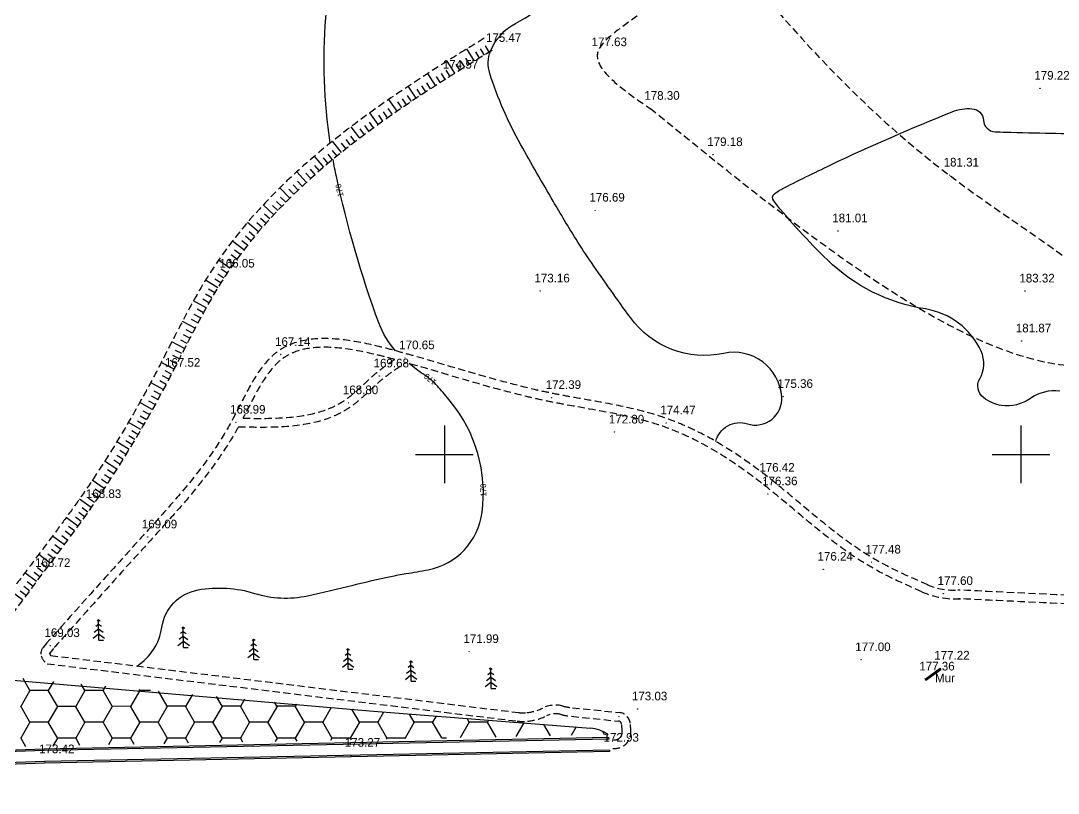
# Model space of a CAD drawing. Extents: x -83928 to -81707, y 15464 to 18601.
# Drawn here: x -82947 to -82587.1, y 15682.4 to 15950.5 of the extents above; entities that cross this region are included whole.
import ezdxf
from ezdxf.enums import TextEntityAlignment as Align

# ---------------------------------------------------------------- set-up
doc = ezdxf.new("R2010")
doc.units = 0
doc.header["$MEASUREMENT"] = 0
doc.linetypes.add('INTERROMPU', pattern=[0.75, 0.5, -0.25])
doc.layers.add('ACCE', color=4, linetype='INTERROMPU', lineweight=25)
for name, color, linetype in [('ALT', 7, 'Continuous'), ('Carroyage 1', 7, 'Continuous'), ('CNiv_1', 1, 'Continuous'), ('CONST', 7, 'Continuous'), ('Cotation CN', 6, 'Continuous'), ('LIMITE', 40, 'INTERROMPU'), ('POINTS', 3, 'Continuous'), ('Talus', 5, 'Continuous'), ('USL', 2, 'Continuous')]:
    doc.layers.add(name, color=color, linetype=linetype)

# ---------------------------------------------------------------- blocks, each defined once
blk = doc.blocks.new('CotaCNiv')
at = {"invisible_edges": 15}
blk.add_3dface([(-0.5, -0.5), (0.5, -0.5), (0.5, 0.5), (-0.5, 0.5)], dxfattribs=at)
blk.add_3dface([(-0.5, -0.5), (0.5, -0.5), (0.5, 0.5), (-0.5, 0.5)], dxfattribs=at)
blk.add_attdef('ALTCNIV', text='', height=0.4).set_placement((0, 0), align=Align.MIDDLE)
blk = doc.blocks.new('T10')
at = {"layer": 'USL'}
for p, q in [((0.02, 1.94), (-0.77, 1.36)), ((0.02, 2.78), (-0.5, 2.4)), ((0.02, 3.53), (-0.26, 3.33)), ((-0.02, 3.53), (0.26, 3.33)), ((-0.02, 2.78), (0.5, 2.4)), ((-0.02, 1.94), (0.77, 1.36)), ((0, 0), (0, 3.5)), ((-1, 0.34), (-0.02, 1.1)), ((-0.02, 1.1), (1.01, 0.34)), ((0, 0), (0.83, 0))]:
    blk.add_line(p, q, dxfattribs=at)

msp = doc.modelspace()

# ---------------------------------------------------------------- linework, layer by layer
at = {"linetype": 'ByBlock', "extrusion": (0.000932032, -0.005533, 0.999984)}
for p, q in [((-82965.92, 15723.08, 181.73), (-82824.57, 15710.87, 1.84)), ((-82633.28, 15722.03, 180.67), (-82628.08, 15725.82, 180.7)), ((-82632.98, 15721.63, 180.67), (-82627.78, 15725.42, 180.7)), ((-82628.08, 15725.82, 180.7), (-82627.78, 15725.42, 180.7)), ((-82943.83, 15718.1, 2), (-82946.21, 15722.22, 2.02)), ((-82935.66, 15721.24, 2.01), (-82937.48, 15718.09, 1.99)), ((-82924.78, 15718.1, 1.98), (-82926.07, 15720.34, 1.99)), ((-82917.58, 15719.55, 1.98), (-82918.43, 15718.09, 1.97)), ((-82633.28, 15722.03, 180.67), (-82632.98, 15721.63, 180.67)), ((-82943.83, 15718.09, 2), (-82947, 15712.59, 1.97)), ((-82937.49, 15718.09, 1.99), (-82943.84, 15718.09, 2)), ((-82934.31, 15712.61, 1.96), (-82937.48, 15718.1, 1.99)), ((-82924.78, 15718.09, 1.98), (-82927.95, 15712.59, 1.95)), ((-82918.44, 15718.09, 1.97), (-82924.79, 15718.09, 1.98)), ((-82915.26, 15712.61, 1.94), (-82918.43, 15718.11, 1.97)), ((-82905.73, 15718.09, 1.96), (-82908.9, 15712.59, 1.93)), ((-82905.73, 15718.11, 1.96), (-82905.94, 15718.46, 1.96)), ((-82902.01, 15718.09, 1.96), (-82905.74, 15718.09, 1.96)), ((-82896.21, 15712.61, 1.92), (-82899.22, 15717.83, 1.95)), ((-82887.46, 15716.74, 1.94), (-82889.85, 15712.59, 1.92)), ((-82877.16, 15712.61, 1.9), (-82879.09, 15715.96, 1.92)), ((-82943.83, 15707.11, 1.94), (-82947.01, 15712.6, 1.97)), ((-82934.3, 15712.59, 1.96), (-82937.48, 15707.09, 1.93)), ((-82927.97, 15712.59, 1.95), (-82934.32, 15712.59, 1.96)), ((-82924.78, 15707.11, 1.92), (-82927.96, 15712.61, 1.95)), ((-82915.25, 15712.59, 1.94), (-82918.43, 15707.09, 1.91)), ((-82908.92, 15712.6, 1.93), (-82915.27, 15712.59, 1.94)), ((-82905.73, 15707.11, 1.9), (-82908.91, 15712.61, 1.93)), ((-82896.2, 15712.59, 1.92), (-82899.38, 15707.09, 1.89)), ((-82889.87, 15712.6, 1.92), (-82896.22, 15712.6, 1.92)), ((-82886.68, 15707.11, 1.88), (-82889.86, 15712.61, 1.92)), ((-82877.15, 15712.59, 1.9), (-82880.33, 15707.09, 1.88)), ((-82870.82, 15712.6, 1.9), (-82877.17, 15712.6, 1.9)), ((-82867.63, 15707.11, 1.86), (-82870.81, 15712.61, 1.9)), ((-82869.38, 15715.05, 1.91), (-82870.8, 15712.59, 1.9)), ((-82858.1, 15712.59, 1.89), (-82861.28, 15707.09, 1.86)), ((-82858.11, 15712.61, 1.89), (-82858.95, 15714.08, 1.89)), ((-82851.77, 15712.6, 1.88), (-82858.12, 15712.6, 1.89)), ((-82848.58, 15707.11, 1.85), (-82851.76, 15712.61, 1.88)), ((-82851.31, 15713.36, 1.88), (-82851.75, 15712.59, 1.88)), ((-82839.26, 15712.24, 1.87), (-82842.23, 15707.09, 1.84)), ((-82829.53, 15707.11, 1.83), (-82832.1, 15711.57, 1.86)), ((-82824.57, 15710.87, 1.84), (-82749.38, 15705.07, 1.74)), ((-82821.15, 15710.6, 1.84), (-82823.18, 15707.09, 1.82)), ((-82810.48, 15707.11, 1.81), (-82812.09, 15709.91, 1.83)), ((-82802.91, 15709.2, 1.82), (-82804.13, 15707.1, 1.81)), ((-82943.83, 15707.09, 1.94), (-82947, 15701.59, 1.91)), ((-82937.49, 15707.09, 1.93), (-82943.84, 15707.09, 1.94)), ((-82934.3, 15701.61, 1.9), (-82937.48, 15707.11, 1.93)), ((-82924.78, 15707.09, 1.92), (-82927.95, 15701.59, 1.89)), ((-82918.44, 15707.1, 1.91), (-82924.79, 15707.09, 1.92)), ((-82915.25, 15701.61, 1.88), (-82918.43, 15707.11, 1.91)), ((-82905.73, 15707.09, 1.9), (-82908.9, 15701.59, 1.87)), ((-82899.39, 15707.1, 1.89), (-82905.74, 15707.1, 1.9)), ((-82896.2, 15701.61, 1.86), (-82899.38, 15707.11, 1.89)), ((-82886.68, 15707.09, 1.88), (-82889.85, 15701.59, 1.85)), ((-82880.34, 15707.1, 1.88), (-82886.69, 15707.1, 1.88)), ((-82877.15, 15701.61, 1.84), (-82880.33, 15707.11, 1.88)), ((-82867.63, 15707.09, 1.86), (-82870.8, 15701.59, 1.84)), ((-82861.29, 15707.1, 1.86), (-82867.64, 15707.1, 1.86)), ((-82858.1, 15701.61, 1.83), (-82861.28, 15707.11, 1.86)), ((-82848.58, 15707.09, 1.85), (-82851.75, 15701.59, 1.82)), ((-82842.24, 15707.1, 1.84), (-82848.59, 15707.1, 1.85)), ((-82839.05, 15701.61, 1.81), (-82842.23, 15707.11, 1.84)), ((-82829.53, 15707.09, 1.83), (-82832.7, 15701.6, 1.8)), ((-82823.19, 15707.1, 1.82), (-82829.54, 15707.1, 1.83)), ((-82820, 15701.61, 1.79), (-82823.18, 15707.11, 1.82)), ((-82810.48, 15707.1, 1.81), (-82813.65, 15701.6, 1.78)), ((-82804.14, 15707.1, 1.81), (-82810.49, 15707.1, 1.81)), ((-82800.95, 15701.61, 1.77), (-82804.13, 15707.11, 1.81)), ((-82791.43, 15707.1, 1.79), (-82794.54, 15701.7, 1.77)), ((-82791.43, 15707.11, 1.79), (-82792.15, 15708.37, 1.8)), ((-82785.09, 15707.1, 1.79), (-82791.44, 15707.1, 1.79)), ((-82784.68, 15707.79, 1.79), (-82785.08, 15707.1, 1.79)), ((-82782.1, 15701.95, 1.76), (-82785.08, 15707.11, 1.79)), ((-82772.52, 15706.85, 1.77), (-82775.27, 15702.09, 1.75)), ((-82763.27, 15702.33, 1.74), (-82765.57, 15706.32, 1.76)), ((-82754.28, 15705.45, 1.75), (-82755.99, 15702.48, 1.73)), ((-82945.24, 15698.56, 1.89), (-82947, 15701.61, 1.91)), ((-82743.05, 15701.75, 180.96), (-82938.94, 15697.78, 181.12)), ((-82743.02, 15701.25, 180.95), (-82938.93, 15697.28, 181.11)), ((-82934.3, 15701.59, 1.9), (-82935.89, 15698.84, 1.88)), ((-82927.97, 15701.6, 1.89), (-82934.32, 15701.6, 1.9)), ((-82926.47, 15699.03, 1.87), (-82927.95, 15701.61, 1.89)), ((-82915.25, 15701.59, 1.88), (-82916.61, 15699.23, 1.87)), ((-82908.92, 15701.6, 1.87), (-82915.27, 15701.6, 1.88)), ((-82907.64, 15699.41, 1.86), (-82908.9, 15701.61, 1.87)), ((-82896.2, 15701.59, 1.86), (-82897.34, 15699.62, 1.85)), ((-82889.87, 15701.6, 1.85), (-82896.22, 15701.6, 1.86)), ((-82888.81, 15699.79, 1.84), (-82889.85, 15701.61, 1.85)), ((-82877.15, 15701.59, 1.84), (-82878.07, 15700.01, 1.83)), ((-82870.82, 15701.6, 1.84), (-82877.17, 15701.6, 1.84)), ((-82869.97, 15700.17, 1.83), (-82870.8, 15701.61, 1.84)), ((-82858.1, 15701.59, 1.82), (-82858.79, 15700.4, 1.82)), ((-82851.77, 15701.6, 1.82), (-82858.12, 15701.6, 1.82)), ((-82851.14, 15700.55, 1.81), (-82851.75, 15701.61, 1.82)), ((-82839.05, 15701.59, 1.81), (-82839.52, 15700.79, 1.8)), ((-82832.72, 15701.6, 1.8), (-82839.07, 15701.6, 1.81)), ((-82832.31, 15700.93, 1.8), (-82832.7, 15701.61, 1.8)), ((-82820, 15701.6, 1.79), (-82820.24, 15701.18, 1.79)), ((-82813.67, 15701.6, 1.78), (-82820.02, 15701.6, 1.79)), ((-82813.48, 15701.32, 1.78), (-82813.65, 15701.61, 1.78)), ((-82800.95, 15701.6, 1.77), (-82800.97, 15701.57, 1.77)), ((-82799.29, 15701.6, 1.77), (-82800.97, 15701.6, 1.77)), ((-82744.44, 15702.71, 1.73), (-82745.1, 15703.85, 1.73)), ((-82743.05, 15701.75, 180.77), (-82743.02, 15701.25, 180.77)), ((-82938.94, 15697.78, 181.12), (-83219.37, 15687.92, 181.32)), ((-82832.56, 15699.43, 181.03), (-82832.57, 15699.93, 181.03)), ((-82938.93, 15697.28, 181.11), (-83219.35, 15687.42, 181.32)), ((-82742.8, 15697.38, 180.93), (-82938.82, 15693.42, 181.09)), ((-82742.77, 15696.88, 180.93), (-82938.81, 15692.92, 181.09)), ((-82832.48, 15695.57, 181), (-82832.47, 15695.07, 181)), ((-82742.8, 15697.38, 180.72), (-82742.77, 15696.88, 180.71)), ((-82938.82, 15693.42, 181.09), (-83219.21, 15683.55, 181.3)), ((-82938.81, 15692.92, 181.09), (-83219.2, 15683.05, 181.3))]:
    msp.add_line(p, q, dxfattribs=at)
msp.add_arc((-82750.67, 15691.61, -162.28), 12.87, 54.442, 84.1109, dxfattribs=at)
at = {"layer": 'ACCE', "linetype": 'INTERROMPU', "ltscale": 5, "extrusion": (0.000932032, -0.005533, 0.999984)}
for p, q in [((-82937.95, 15734.6, 181.77), (-82939.27, 15733, 181.76)), ((-82935.64, 15732.69, 181.76), (-82936.96, 15731.09, 181.75)), ((-82936.65, 15730.25, 181.75), (-82774.36, 15710.45, 181.48)), ((-82937.81, 15727.37, 181.73), (-82774.73, 15707.47, 181.47)), ((-82755.62, 15712.13, 181.48), (-82739.31, 15710.45, 181.45)), ((-82755.93, 15709.15, 181.46), (-82739.62, 15707.46, 181.44))]:
    msp.add_line(p, q, dxfattribs=at)
for centre, radius, start, end in [((-82622.76, 15778.89, 16.82), 28.69, 245.8371, 273.2413), ((-82623.25, 15776.86, 16.84), 23.63, 246.6135, 273.5745), ((-82936.91, 15731.28, 17.41), 3.24, 140.4929, 195.723), ((-82935.63, 15731.64, 17.41), 4.56, 195.723, 239.5827), ((-82936.91, 15731.28, 17.41), 0.236, 140.4929, 195.723), ((-82935.63, 15731.64, 17.41), 1.56, 195.723, 222.3853), ((-82761.61, 15703.2, 17.41), 10.16, 75.3724, 116.0475), ((-82754.23, 15731.47, 17.41), 19.06, 255.3724, 265.327), ((-82772.91, 15723.77, 17.41), 13.09, 263.0429, 275.6402), ((-82773.22, 15726.96, 17.41), 16.29, 275.6402, 296.0475), ((-82773.22, 15726.96, 17.41), 19.29, 275.6402, 296.0475), ((-82761.61, 15703.2, 17.41), 7.16, 75.3724, 116.0475), ((-82754.23, 15731.47, 17.41), 22.06, 255.3724, 265.327), ((-82739.88, 15706.6, 17.41), 4.21, 7.2165, 84.0965), ((-82772.91, 15723.77, 17.41), 16.09, 263.0429, 275.6402), ((-82739.88, 15706.6, 17.41), 1.21, 7.2165, 84.0965), ((-82767.26, 15703.13, 17.41), 28.81, 1.825, 7.2165), ((-82767.26, 15703.13, 17.41), 31.81, 1.825, 7.2165), ((-82741.08, 15703.86, 17.41), 2.56, 263.4785, 305.9956), ((-82741.15, 15703.96, 17.41), 2.68, 305.9956, 1.825), ((-82741.15, 15703.96, 17.41), 5.68, 305.9956, 1.825), ((-82741.08, 15703.86, 17.41), 5.56, 263.4785, 305.9956)]:
    msp.add_arc(centre, radius, start, end, dxfattribs=at)
at = {"layer": 'ACCE', "linetype": 'INTERROMPU', "ltscale": 5}
for points, knots in [([(-82632.28, 15754.75, 181.06), (-82638.25, 15757.3, 181.11), (-82644.13, 15759.92, 181.16), (-82651.47, 15764.05, 181.24), (-82653.24, 15765.14, 181.25), (-82656.75, 15767.41, 181.29), (-82658.47, 15768.6, 181.31), (-82663.56, 15772.29, 181.37), (-82666.88, 15774.92, 181.42), (-82673.34, 15780.23, 181.5), (-82676.5, 15782.91, 181.54), (-82682.38, 15787.81, 181.62), (-82685.09, 15790.04, 181.65), (-82693.42, 15796.54, 181.76), (-82699.2, 15800.62, 181.83), (-82708.04, 15805.8, 181.92), (-82710.86, 15807.3, 181.94), (-82716.01, 15809.75, 181.99), (-82718.31, 15810.75, 182.01), (-82722.88, 15812.5, 182.04), (-82725.16, 15813.27, 182.06), (-82729.75, 15814.63, 182.09), (-82732.07, 15815.24, 182.1), (-82739.06, 15816.9, 182.15), (-82743.77, 15817.78, 182.17), (-82751.31, 15819.13, 182.21), (-82754.16, 15819.62, 182.23), (-82758.98, 15820.5, 182.25), (-82760.96, 15820.87, 182.26), (-82764.88, 15821.67, 182.29), (-82766.82, 15822.09, 182.3), (-82772.6, 15823.42, 182.33), (-82776.41, 15824.4, 182.35), (-82787.88, 15827.51, 182.43), (-82795.59, 15829.84, 182.48), (-82806.14, 15832.93, 182.55), (-82808.5, 15833.61, 182.57), (-82812.69, 15834.8, 182.59), (-82814.52, 15835.32, 182.6), (-82818.22, 15836.33, 182.63), (-82820.1, 15836.83, 182.64), (-82825.76, 15838.23, 182.68), (-82829.58, 15839.04, 182.7), (-82836.88, 15840.07, 182.73), (-82840.36, 15840.32, 182.75), (-82847.03, 15840.01, 182.76), (-82850.21, 15839.45, 182.77), (-82854.31, 15837.86, 182.76), (-82855.45, 15837.3, 182.76), (-82857.42, 15836.09, 182.75), (-82858.28, 15835.47, 182.74), (-82859.89, 15834.11, 182.73), (-82860.65, 15833.36, 182.73), (-82863.44, 15830.32, 182.7), (-82865.2, 15827.66, 182.67), (-82868.47, 15822.03, 182.61), (-82869.97, 15819.04, 182.58), (-82872.21, 15814.65, 182.54), (-82872.95, 15813.22, 182.52), (-82875.49, 15808.56, 182.47), (-82877.38, 15805.45, 182.44), (-82883.34, 15796.49, 182.35), (-82887.69, 15791.01, 182.3), (-82894.68, 15782.83, 182.22), (-82897.19, 15780.02, 182.2), (-82901.54, 15775.19, 182.15), (-82903.37, 15773.18, 182.14), (-82907.04, 15769.14, 182.1), (-82908.87, 15767.11, 182.08), (-82914.38, 15760.99, 182.02), (-82918.06, 15756.89, 181.99), (-82927.13, 15746.76, 181.89), (-82932.52, 15740.7, 181.84), (-82937.91, 15734.65, 181.78)], [4.259388, 4.259388, 4.259388, 4.259388, 23.665982, 23.665982, 30.066782, 30.066782, 36.467582, 36.467582, 49.269181, 49.269181, 61.616245, 61.616245, 72.004315, 72.004315, 92.780456, 92.780456, 102.233109, 102.233109, 109.638598, 109.638598, 116.711538, 116.711538, 123.784479, 123.784479, 137.93036, 137.93036, 146.617274, 146.617274, 152.778438, 152.778438, 158.939601, 158.939601, 171.261928, 171.261928, 195.906582, 195.906582, 202.80971, 202.80971, 207.950365, 207.950365, 213.091019, 213.091019, 223.372327, 223.372327, 233.107189, 233.107189, 242.842052, 242.842052, 246.791699, 246.791699, 250.051686, 250.051686, 253.311673, 253.311673, 262.604201, 262.604201, 271.89673, 271.89673, 276.447932, 276.447932, 287.118166, 287.118166, 308.458633, 308.458633, 319.995621, 319.995621, 328.263745, 328.263745, 336.53187, 336.53187, 353.068118, 353.068118, 377.258651, 377.258651, 377.258651, 377.258651]), ([(-82817.27, 15832.96, 182.59), (-82819.06, 15833.45, 182.6), (-82820.87, 15833.93, 182.61), (-82827.14, 15835.48, 182.65), (-82831.61, 15836.4, 182.67), (-82839.38, 15837.26, 182.71), (-82842.74, 15837.34, 182.72), (-82848.17, 15836.73, 182.73), (-82850.35, 15836.21, 182.73), (-82853.43, 15834.96, 182.72), (-82854.46, 15834.42, 182.72), (-82856.12, 15833.33, 182.71), (-82856.78, 15832.83, 182.71), (-82858.06, 15831.7, 182.7), (-82858.68, 15831.09, 182.69), (-82861.13, 15828.37, 182.67), (-82862.8, 15825.84, 182.64), (-82865.97, 15820.32, 182.59), (-82867.47, 15817.33, 182.55), (-82869.3, 15813.76, 182.52), (-82869.6, 15813.18, 182.51), (-82869.9, 15812.61, 182.51)], [208.056797, 208.056797, 208.056797, 208.056797, 213.064281, 213.064281, 225.411402, 225.411402, 235.5426, 235.5426, 243.227622, 243.227622, 247.463377, 247.463377, 250.479615, 250.479615, 253.495853, 253.495853, 262.89976, 262.89976, 272.303668, 272.303668, 274.115222, 274.115222, 274.115222, 274.115222]), ([(-82871.49, 15809.64, 182.47), (-82869.29, 15809.59, 182.47), (-82867.08, 15809.54, 182.46), (-82859.89, 15809.5, 182.44), (-82854.94, 15809.64, 182.42), (-82846.42, 15810.8, 182.41), (-82842.77, 15811.64, 182.41), (-82838.07, 15813.48, 182.42), (-82836.84, 15814.05, 182.42), (-82834.59, 15815.25, 182.43), (-82833.58, 15815.87, 182.43), (-82831.34, 15817.42, 182.44), (-82830.16, 15818.38, 182.45), (-82827.87, 15820.37, 182.47), (-82826.76, 15821.41, 182.48), (-82824.76, 15823.27, 182.49), (-82823.86, 15824.11, 182.5), (-82822.35, 15825.44, 182.51), (-82821.74, 15825.97, 182.52), (-82820.49, 15826.97, 182.52), (-82819.86, 15827.46, 182.53), (-82817.91, 15828.9, 182.54), (-82816.58, 15829.82, 182.55), (-82814.63, 15831.11, 182.55), (-82814.04, 15831.5, 182.56), (-82813.44, 15831.89, 182.56)], [0.84278, 0.84278, 0.84278, 0.84278, 6.949941, 6.949941, 20.849823, 20.849823, 31.869503, 31.869503, 35.930362, 35.930362, 39.45737, 39.45737, 43.923194, 43.923194, 48.389019, 48.389019, 52.047813, 52.047813, 54.515653, 54.515653, 56.983493, 56.983493, 61.919172, 61.919172, 64.06094, 64.06094, 64.06094, 64.06094]), ([(-82869.9, 15812.61, 182.51), (-82868.18, 15812.57, 182.5), (-82866.47, 15812.54, 182.49), (-82859.78, 15812.5, 182.47), (-82854.91, 15812.65, 182.46), (-82846.77, 15813.8, 182.45), (-82843.4, 15814.6, 182.45), (-82839.03, 15816.34, 182.45), (-82837.83, 15816.9, 182.46), (-82835.85, 15818, 182.46), (-82835.06, 15818.49, 182.47), (-82833.06, 15819.88, 182.48), (-82831.86, 15820.86, 182.49), (-82829.48, 15822.96, 182.5), (-82828.3, 15824.08, 182.51), (-82826.2, 15826.03, 182.53), (-82825.3, 15826.85, 182.54), (-82823.75, 15828.2, 182.55), (-82823.12, 15828.72, 182.55), (-82821.84, 15829.73, 182.56), (-82821.19, 15830.21, 182.56), (-82819.46, 15831.48, 182.57), (-82818.37, 15832.23, 182.58), (-82817.27, 15832.96, 182.59)], [2.256414, 2.256414, 2.256414, 2.256414, 7.038864, 7.038864, 21.116593, 21.116593, 32.055106, 32.055106, 36.414206, 36.414206, 39.470008, 39.470008, 44.344568, 44.344568, 49.219129, 49.219129, 52.796718, 52.796718, 55.16689, 55.16689, 57.537061, 57.537061, 61.456042, 61.456042, 61.456042, 61.456042]), ([(-82634.37, 15752.38, 181.04), (-82640.09, 15754.83, 181.09), (-82645.78, 15757.4, 181.14), (-82653.04, 15761.5, 181.21), (-82654.86, 15762.6, 181.23), (-82658.41, 15764.91, 181.27), (-82660.15, 15766.12, 181.29), (-82665.3, 15769.84, 181.35), (-82668.62, 15772.47, 181.39), (-82675.15, 15777.83, 181.48), (-82678.36, 15780.55, 181.52), (-82684.91, 15786.01, 181.61), (-82688.25, 15788.75, 181.65), (-82695.1, 15793.97, 181.73), (-82698.61, 15796.46, 181.77), (-82706.41, 15801.47, 181.86), (-82710.73, 15803.93, 181.9), (-82717.63, 15807.2, 181.96), (-82720.11, 15808.25, 181.98), (-82725.49, 15810.25, 182.02), (-82728.42, 15811.15, 182.04), (-82734.38, 15812.74, 182.08), (-82737.4, 15813.43, 182.1), (-82746.55, 15815.3, 182.15), (-82752.73, 15816.29, 182.18), (-82760.84, 15817.8, 182.23), (-82762.86, 15818.19, 182.24), (-82766.85, 15819.03, 182.26), (-82768.83, 15819.47, 182.27), (-82774.72, 15820.86, 182.31), (-82778.6, 15821.87, 182.33), (-82790.29, 15825.08, 182.41), (-82798.13, 15827.47, 182.46), (-82808.79, 15830.57, 182.53), (-82811.09, 15831.23, 182.55), (-82813.44, 15831.89, 182.56)], [5.240537, 5.240537, 5.240537, 5.240537, 23.747448, 23.747448, 30.071598, 30.071598, 36.395748, 36.395748, 49.044049, 49.044049, 61.587958, 61.587958, 74.476026, 74.476026, 87.364094, 87.364094, 102.415271, 102.415271, 110.62852, 110.62852, 119.956047, 119.956047, 129.283575, 129.283575, 147.93863, 147.93863, 154.164124, 154.164124, 160.389617, 160.389617, 172.840604, 172.840604, 197.742578, 197.742578, 204.454264, 204.454264, 204.454264, 204.454264]), ([(-82871.49, 15809.64, 182.47), (-82872.18, 15808.4, 182.46), (-82872.88, 15807.18, 182.45), (-82875.21, 15803.3, 182.41), (-82876.89, 15800.72, 182.38), (-82882.11, 15793.23, 182.31), (-82885.83, 15788.57, 182.27), (-82892.11, 15781.2, 182.2), (-82894.61, 15778.39, 182.17), (-82899.45, 15773.03, 182.12), (-82901.79, 15770.46, 182.1), (-82906.46, 15765.3, 182.05), (-82908.8, 15762.7, 182.03), (-82915.83, 15754.89, 181.95), (-82920.53, 15749.64, 181.91), (-82928.71, 15740.47, 181.82), (-82932.19, 15736.56, 181.79), (-82935.68, 15732.65, 181.75)], [277.251018, 277.251018, 277.251018, 277.251018, 281.233806, 281.233806, 290.163943, 290.163943, 308.024219, 308.024219, 319.439646, 319.439646, 329.989029, 329.989029, 340.538413, 340.538413, 361.637179, 361.637179, 377.258651, 377.258651, 377.258651, 377.258651]), ([(-82392.72, 15740.83, 180.15), (-82393.85, 15740.88, 180.15), (-82394.97, 15740.94, 180.15), (-82399.67, 15741.19, 180.17), (-82403.23, 15741.42, 180.19), (-82413.91, 15742.18, 180.23), (-82421.03, 15742.79, 180.26), (-82433.43, 15743.88, 180.31), (-82438.71, 15744.34, 180.33), (-82448.69, 15745.17, 180.37), (-82453.39, 15745.53, 180.39), (-82462.79, 15746.15, 180.43), (-82467.49, 15746.42, 180.45), (-82481.6, 15747.12, 180.5), (-82491.02, 15747.46, 180.53), (-82506, 15747.97, 180.59), (-82511.58, 15748.16, 180.61), (-82522.72, 15748.56, 180.65), (-82528.3, 15748.77, 180.67), (-82545.01, 15749.42, 180.73), (-82556.15, 15749.9, 180.77), (-82585.51, 15751.21, 180.87), (-82603.73, 15752.08, 180.94), (-82621.95, 15752.96, 181.01)], [621.020249, 621.020249, 621.020249, 621.020249, 624.412145, 624.412145, 635.13785, 635.13785, 656.589259, 656.589259, 672.499783, 672.499783, 686.611977, 686.611977, 700.724171, 700.724171, 728.94856, 728.94856, 745.679614, 745.679614, 762.410669, 762.410669, 795.872778, 795.872778, 850.599942, 850.599942, 850.599942, 850.599942]), ([(-81802.2, 15569.89, 176.24), (-81807.95, 15570.79, 176.26), (-81813.72, 15571.69, 176.29), (-81825.35, 15574.14, 176.36), (-81831.19, 15575.73, 176.4), (-81839.1, 15578.98, 176.46), (-81841.43, 15580.08, 176.48), (-81845.44, 15582.33, 176.52), (-81847.15, 15583.41, 176.54), (-81849.94, 15585.41, 176.57), (-81851.06, 15586.28, 176.59), (-81853.22, 15588.09, 176.61), (-81854.27, 15589.04, 176.63), (-81857.36, 15591.95, 176.67), (-81859.34, 15593.97, 176.7), (-81863.69, 15598.28, 176.77), (-81866.04, 15600.54, 176.8), (-81869.59, 15603.33, 176.85), (-81870.72, 15604.13, 176.86), (-81872.86, 15605.46, 176.89), (-81873.88, 15606.01, 176.9), (-81875.98, 15606.96, 176.91), (-81877.06, 15607.38, 176.92), (-81880.39, 15608.45, 176.95), (-81882.72, 15608.93, 176.96), (-81889.76, 15609.85, 176.99), (-81894.7, 15609.84, 177.01), (-81904.86, 15609.5, 177.03), (-81910.09, 15609.17, 177.05), (-81917.45, 15609.15, 177.07), (-81919.62, 15609.2, 177.08), (-81923.35, 15609.44, 177.09), (-81924.92, 15609.6, 177.1), (-81928.03, 15610.04, 177.11), (-81929.56, 15610.32, 177.12), (-81934.09, 15611.33, 177.15), (-81937.04, 15612.22, 177.17), (-81947.35, 15615.99, 177.25), (-81954.36, 15619.79, 177.31), (-81964.12, 15625.35, 177.41), (-81966.94, 15627, 177.44), (-81972.64, 15630.23, 177.5), (-81975.51, 15631.81, 177.52), (-81981.3, 15634.78, 177.58), (-81984.24, 15636.17, 177.6), (-81993.12, 15640.13, 177.68), (-81999.15, 15642.46, 177.73), (-82010.39, 15646.41, 177.81), (-82015.57, 15648.07, 177.85), (-82025.49, 15651.13, 177.91), (-82030.23, 15652.53, 177.95), (-82038.47, 15654.95, 178), (-82041.96, 15655.97, 178.02), (-82048.95, 15658.06, 178.07), (-82052.43, 15659.12, 178.09), (-82062.88, 15662.32, 178.17), (-82069.82, 15664.51, 178.21), (-82090.62, 15671.14, 178.36), (-82104.44, 15675.67, 178.46), (-82125.6, 15682.55, 178.61), (-82132.93, 15684.93, 178.66), (-82147.61, 15689.62, 178.76), (-82154.97, 15691.92, 178.81), (-82168.43, 15695.99, 178.9), (-82174.53, 15697.79, 178.94), (-82186.78, 15701.24, 179.02), (-82192.92, 15702.9, 179.06), (-82211.38, 15707.83, 179.18), (-82223.72, 15711, 179.26), (-82239.9, 15715.38, 179.36), (-82243.73, 15716.43, 179.38), (-82251.37, 15718.58, 179.43), (-82255.19, 15719.66, 179.46), (-82266.65, 15722.89, 179.53), (-82274.28, 15725.02, 179.58), (-82287.2, 15728.33, 179.66), (-82292.48, 15729.59, 179.7), (-82301.82, 15731.58, 179.75), (-82305.88, 15732.37, 179.77), (-82313.21, 15733.6, 179.81), (-82316.46, 15734.08, 179.82), (-82323, 15734.9, 179.86), (-82326.28, 15735.24, 179.87), (-82336.14, 15736.08, 179.91), (-82342.76, 15736.42, 179.94), (-82362.69, 15737.11, 180.01), (-82376.08, 15737.14, 180.05), (-82394.22, 15737.87, 180.11), (-82398.99, 15738.14, 180.13), (-82408.51, 15738.77, 180.17), (-82413.26, 15739.14, 180.19), (-82427.5, 15740.32, 180.25), (-82436.96, 15741.2, 180.29), (-82450.5, 15742.3, 180.34), (-82454.58, 15742.6, 180.36), (-82462.74, 15743.14, 180.39), (-82466.82, 15743.38, 180.41), (-82479.08, 15744, 180.45), (-82487.26, 15744.32, 180.48), (-82502.4, 15744.85, 180.54), (-82509.35, 15745.08, 180.56), (-82523.26, 15745.57, 180.61), (-82530.21, 15745.84, 180.64), (-82551.06, 15746.67, 180.71), (-82564.95, 15747.28, 180.76), (-82593.12, 15748.57, 180.87), (-82607.39, 15749.25, 180.92), (-82621.66, 15749.94, 180.97)], [0, 0, 0, 0, 16.759053, 16.759053, 34.463395, 34.463395, 42.09965, 42.09965, 48.062541, 48.062541, 52.149537, 52.149537, 56.236533, 56.236533, 64.410526, 64.410526, 74.252949, 74.252949, 78.727321, 78.727321, 82.608882, 82.608882, 86.490442, 86.490442, 94.253564, 94.253564, 108.974273, 108.974273, 123.694982, 123.694982, 129.872756, 129.872756, 134.416659, 134.416659, 138.960562, 138.960562, 148.048368, 148.048368, 171.483957, 171.483957, 181.134405, 181.134405, 190.896302, 190.896302, 200.658199, 200.658199, 220.181992, 220.181992, 236.559293, 236.559293, 251.382508, 251.382508, 262.293663, 262.293663, 273.204817, 273.204817, 295.027127, 295.027127, 338.671745, 338.671745, 361.794999, 361.794999, 384.918252, 384.918252, 404.05127, 404.05127, 423.184287, 423.184287, 461.450323, 461.450323, 473.306698, 473.306698, 485.163074, 485.163074, 508.875826, 508.875826, 525.208335, 525.208335, 537.72384, 537.72384, 547.711024, 547.711024, 557.698208, 557.698208, 577.672577, 577.672577, 617.621314, 617.621314, 631.888318, 631.888318, 646.155322, 646.155322, 674.68933, 674.68933, 686.984054, 686.984054, 699.278779, 699.278779, 723.868227, 723.868227, 744.725067, 744.725067, 765.581908, 765.581908, 807.295588, 807.295588, 850.165423, 850.165423, 850.165423, 850.165423])]:
    msp.add_open_spline(points, degree=3, knots=knots, dxfattribs=at)
at = {"layer": 'Carroyage 1'}
for p, q in [((-82800, 15810), (-82800, 15790)), ((-82600, 15810), (-82600, 15790)), ((-82810, 15800), (-82790, 15800)), ((-82610, 15800), (-82590, 15800))]:
    msp.add_line(p, q, dxfattribs=at)
at = {"layer": 'CNiv_1'}
for points, elevation in [([(-82839.61, 15908.11, -0.056276), (-82841.2, 15951.55, -0.207705), (-82832, 15969, -0.258774), (-82817.85, 15971.42, 0.340068), (-82807, 15975, 0.01027), (-82805.11, 15977.91, -0.010619), (-82803.29, 15980.71, -0.060168), (-82794.44, 15990.84, 0.107448), (-82790, 15997, 0.344716), (-82791.21, 16001.68, -0.202786), (-82795, 16008.33, -0.055341), (-82795.05, 16015.24, -0.041209), (-82793.33, 16024.33, -0.093573), (-82787.66, 16035.92, -0.184883), (-82782, 16039.5, -0.243933), (-82777.79, 16038.29, 0.171562), (-82774.77, 16036.94)], 170), ([(-82705.87, 15804.53, -0.433958), (-82694.92, 15810.64, 0.530523), (-82683, 15820, 0.456316), (-82703.08, 15835.08, -0.29724), (-82735.5, 15847.5, -0.005231), (-82749.04, 15866.6, -0.012702), (-82754.33, 15874.67, -0.006747), (-82762.27, 15887.85, -0.004586), (-82773.5, 15907.5, -0.049428), (-82784.29, 15932.24, -0.176806), (-82784, 15940, -0.175347), (-82775.33, 15949.6, 0.076086), (-82752, 15967, 0.008579)], 175), ([(-82586.5, 15822, 0.187371), (-82596.7, 15819.45, -0.190495), (-82606.75, 15817, -0.069376), (-82609.82, 15817.87, -0.05983), (-82613, 15819.75, -0.37787), (-82614.29, 15826.29, 0.244731), (-82613.83, 15835.83, 0.249921), (-82633.16, 15850.49, -0.153592), (-82667.17, 15867.5, -0.032314), (-82685.78, 15887.99, -0.413624), (-82685.5, 15890.5, -0.050326), (-82683.16, 15892.01, -0.007302), (-82666, 15900.5, -0.016476), (-82623.86, 15918.9, -0.110417), (-82617, 15920, -0.381434), (-82613, 15915.96, 0.386672), (-82609, 15912, 0.004312), (-82605.33, 15911.87, 0.001002), (-82589.5, 15911.5, 0.002395), (-82563.14, 15911.06, 0.004171)], 180), ([(-82817.02, 15836, -0.091483), (-82822.75, 15845.63, -0.036118), (-82837.5, 15896.5, -0.007783), (-82838.67, 15902.42, -0.007783)], 170), ([(-82906.64, 15726.59, 0.217188), (-82898.08, 15739.94, -0.322719), (-82885.5, 15753, -0.120935), (-82865.87, 15751.8, 0.129658), (-82847.5, 15751, 0.007254), (-82831.64, 15754.69, -0.008876), (-82818.67, 15757.67, -0.012683), (-82813.38, 15758.64, 0.0087), (-82805.67, 15760, 0.322735), (-82786.93, 15779.93, 0.207816), (-82798, 15818.5, 0.004835), (-82802.03, 15823.3, 0.021373), (-82803, 15824.33, 0.045169), (-82807.27, 15827.83, -0.02167), (-82812.3, 15831.57, -0.02167)], 170)]:
    msp.add_lwpolyline(points, format="xyb", dxfattribs=dict(at, elevation=elevation))
at = {"layer": 'LIMITE', "linetype": 'INTERROMPU', "ltscale": 5}
for points in [[(-82724.03, 16003.14, 184.34), (-82743.42, 16013.9, 184.53), (-82756.6, 15995.83, 184.36), (-82732.33, 15990.95, 184.22), (-82723.44, 15962.82, 183.85), (-82746.97, 15938.69, 183.64), (-82728.67, 15920.08, 183.36)], [(-82724.03, 16003.14, 184.34), (-82624.82, 15896.92, 182.75), (-82580.83, 15865.53, 182.24), (-82594.64, 15832.71, 2.3), (-82728.67, 15920.08, 183.36)], [(-82783.61, 15940.16, 183.77), (-82798.56, 15930.91, 183.71), (-82876.11, 15861.87, 183.12), (-82894.98, 15827.43, 182.76), (-82922.41, 15781.87, 182.3), (-82940.06, 15757.95, 182.07), (-82965.92, 15723.08, 181.73)]]:
    msp.add_spline(points, degree=3, dxfattribs=at)
msp.add_open_spline([(-82786.22, 15944.43, 183.83), (-82789.96, 15942.13, 183.81), (-82793.71, 15939.83, 183.8), (-82804.99, 15932.8, 183.75), (-82812.56, 15927.91, 183.71), (-82827.43, 15917.58, 183.64), (-82834.74, 15912.14, 183.59), (-82846.48, 15902.45, 183.51), (-82851.08, 15898.38, 183.48), (-82858.54, 15891.19, 183.42), (-82861.49, 15888.16, 183.39), (-82870.03, 15878.8, 183.3), (-82875.29, 15872.18, 183.24), (-82881.75, 15862.41, 183.14), (-82883.44, 15859.65, 183.11), (-82886.69, 15854.07, 183.06), (-82888.24, 15851.25, 183.03), (-82892.76, 15842.76, 182.94), (-82895.61, 15837.07, 182.88), (-82899.52, 15829.53, 182.8), (-82900.54, 15827.58, 182.78), (-82902.61, 15823.71, 182.74), (-82903.66, 15821.78, 182.72), (-82906.85, 15816.02, 182.66), (-82909.02, 15812.21, 182.62), (-82915.73, 15800.91, 182.51), (-82920.42, 15793.54, 182.43), (-82927.03, 15783.97, 182.34), (-82928.71, 15781.61, 182.32), (-82932.13, 15776.89, 182.27), (-82933.86, 15774.54, 182.25), (-82937.84, 15769.2, 182.2), (-82940.09, 15766.22, 182.17), (-82944.31, 15760.62, 182.11), (-82946.27, 15758.01, 182.09), (-82950.17, 15752.79, 182.04), (-82952.12, 15750.18, 182.01), (-82957.94, 15742.33, 181.94), (-82961.81, 15737.08, 181.88), (-82967.1, 15729.91, 181.81), (-82968.52, 15727.98, 181.8), (-82969.94, 15726.04, 181.78)], degree=3, knots=[0, 0, 0, 0, 13.198428, 13.198428, 39.595284, 39.595284, 65.99214, 65.99214, 83.83665, 83.83665, 96.163889, 96.163889, 120.818367, 120.818367, 130.292155, 130.292155, 139.765943, 139.765943, 158.713519, 158.713519, 165.357225, 165.357225, 172.00093, 172.00093, 185.288341, 185.288341, 211.863162, 211.863162, 220.69657, 220.69657, 229.529978, 229.529978, 240.761502, 240.761502, 250.52289, 250.52289, 260.284277, 260.284277, 279.807051, 279.807051, 287.009074, 287.009074, 287.009074, 287.009074], dxfattribs=at)
at = {"layer": 'POINTS', "extrusion": (0.002059, -0.012217, 0.999923)}
for centre in [(-82783.81, 15939.14, -182.42), (-82747.17, 15937.66, -182.42), (-82798.76, 15929.88, -182.42), (-82593.57, 15926.03, -182.42), (-82728.87, 15919.05, -182.42), (-82707.03, 15902.99, -182.42), (-82625.02, 15895.89, -182.42), (-82747.92, 15883.71, -182.42), (-82663.66, 15876.53, -182.42), (-82876.31, 15860.83, -182.42), (-82767.01, 15855.67, -182.42), (-82598.81, 15855.71, -182.42), (-82598.81, 15855.71, -182.42), (-82598.77, 15855.64, -182.42), (-82598.76, 15855.65, -182.42), (-82599.98, 15838.32, -182.42), (-82856.99, 15833.64, -182.42), (-82813.9, 15832.49, -182.42), (-82895.18, 15826.4, -182.42), (-82822.79, 15826.17, -182.42), (-82682.64, 15819.06, -182.42), (-82833.46, 15816.88, -182.42), (-82763.08, 15818.7, -182.42), (-82872.57, 15810.12, -182.42), (-82723.32, 15809.92, -182.42), (-82741.17, 15806.71, -182.42), (-82688.97, 15789.97, -182.42), (-82687.99, 15785.26, -182.42), (-82922.61, 15780.84, -182.42), (-82903.21, 15770.31, -182.42), (-82652.14, 15761.58, -182.42), (-82668.78, 15759.12, -182.42), (-82940.26, 15756.91, -182.42), (-82627.12, 15750.66, -182.42), (-82936.99, 15732.61, -182.42), (-82791.63, 15730.52, -182.42), (-82655.68, 15727.69, -182.42), (-82628.27, 15724.78, -182.42), (-82633.47, 15720.99, -182.42), (-82739.67, 15707.91, -182.42), (-82733.16, 15710.61, -182.42), (-82743.24, 15700.51, -182.42), (-82832.76, 15698.39, -182.42), (-82939.13, 15696.24, -182.42), (-82832.78, 15694.52, -182.42), (-82743, 15696.27, -182.42), (-82938.84, 15692.28, -182.42)]:
    msp.add_circle(centre, 0.05, dxfattribs=at)
at = {"layer": 'Talus', "linetype": 'ByBlock', "extrusion": (0.000932032, -0.005533, 0.999984)}
for p, q in [((-82789.57, 15936.5, 183.74), (-82792.19, 15940.76, 183.8)), ((-82787.87, 15937.55, 183.75), (-82789.18, 15939.68, 183.78)), ((-82786.16, 15938.6, 183.76), (-82787.47, 15940.73, 183.79)), ((-82784.46, 15939.64, 183.77), (-82785.76, 15941.77, 183.8)), ((-82796.37, 15932.28, 183.72), (-82799.02, 15936.52, 183.77)), ((-82794.67, 15933.34, 183.72), (-82795.99, 15935.46, 183.75)), ((-82792.97, 15934.4, 183.73), (-82794.29, 15936.52, 183.76)), ((-82791.27, 15935.45, 183.74), (-82792.59, 15937.58, 183.77)), ((-82803.12, 15928, 183.68), (-82805.83, 15932.2, 183.74)), ((-82799.75, 15930.15, 183.7), (-82801.09, 15932.26, 183.73)), ((-82798.06, 15931.22, 183.71), (-82799.39, 15933.33, 183.74)), ((-82804.8, 15926.91, 183.68), (-82806.16, 15929.01, 183.71)), ((-82801.44, 15929.08, 183.69), (-82802.78, 15931.18, 183.72)), ((-82811.48, 15922.51, 183.64), (-82812.87, 15924.58, 183.67)), ((-82809.82, 15923.62, 183.65), (-82812.59, 15927.78, 183.71)), ((-82808.15, 15924.72, 183.66), (-82809.53, 15926.81, 183.69)), ((-82806.48, 15925.82, 183.67), (-82807.85, 15927.91, 183.7)), ((-82816.44, 15919.13, 183.62), (-82819.28, 15923.24, 183.68)), ((-82814.79, 15920.26, 183.63), (-82816.2, 15922.32, 183.66)), ((-82813.14, 15921.39, 183.64), (-82814.54, 15923.46, 183.67)), ((-82822.97, 15914.51, 183.58), (-82825.9, 15918.56, 183.64)), ((-82821.35, 15915.68, 183.59), (-82822.8, 15917.71, 183.62)), ((-82819.72, 15916.84, 183.6), (-82821.16, 15918.88, 183.63)), ((-82818.08, 15917.99, 183.61), (-82819.51, 15920.04, 183.64)), ((-82829.4, 15909.75, 183.55), (-82832.43, 15913.73, 183.6)), ((-82826.2, 15912.15, 183.57), (-82827.69, 15914.16, 183.6)), ((-82824.59, 15913.34, 183.58), (-82826.07, 15915.35, 183.6)), ((-82830.99, 15908.54, 183.54), (-82832.51, 15910.52, 183.57)), ((-82827.8, 15910.96, 183.56), (-82829.3, 15912.96, 183.59)), ((-82835.71, 15904.83, 183.51), (-82838.84, 15908.73, 183.56)), ((-82834.14, 15906.07, 183.52), (-82835.69, 15908.03, 183.55)), ((-82832.57, 15907.31, 183.53), (-82834.11, 15909.28, 183.56)), ((-82841.87, 15899.73, 183.47), (-82845.12, 15903.53, 183.52)), ((-82840.34, 15901.02, 183.48), (-82841.95, 15902.93, 183.5)), ((-82838.81, 15902.3, 183.49), (-82840.4, 15904.23, 183.52)), ((-82837.26, 15903.57, 183.5), (-82838.84, 15905.51, 183.53)), ((-82843.38, 15898.42, 183.46), (-82845.02, 15900.31, 183.48)), ((-82847.86, 15894.43, 183.42), (-82851.24, 15898.12, 183.48)), ((-82846.38, 15895.77, 183.43), (-82848.05, 15897.63, 183.46)), ((-82844.89, 15897.1, 183.44), (-82846.54, 15898.98, 183.47)), ((-82853.66, 15888.92, 183.37), (-82857.18, 15892.48, 183.43)), ((-82852.23, 15890.32, 183.39), (-82853.97, 15892.12, 183.41)), ((-82850.79, 15891.7, 183.4), (-82852.51, 15893.52, 183.42)), ((-82849.33, 15893.07, 183.41), (-82851.04, 15894.9, 183.44)), ((-82855.08, 15887.51, 183.36), (-82856.86, 15889.27, 183.39)), ((-82859.24, 15883.19, 183.32), (-82862.9, 15886.6, 183.37)), ((-82857.87, 15884.65, 183.33), (-82859.68, 15886.37, 183.36)), ((-82856.48, 15886.09, 183.35), (-82858.28, 15887.83, 183.37)), ((-82861.94, 15880.24, 183.29), (-82863.81, 15881.9, 183.32)), ((-82860.6, 15881.72, 183.31), (-82862.45, 15883.41, 183.33)), ((-82864.57, 15877.22, 183.27), (-82868.38, 15880.46, 183.32)), ((-82863.26, 15878.74, 183.28), (-82865.15, 15880.38, 183.31)), ((-82869.61, 15871.01, 183.21), (-82873.57, 15874.06, 183.26)), ((-82868.38, 15872.58, 183.22), (-82870.34, 15874.13, 183.25)), ((-82867.13, 15874.15, 183.24), (-82869.07, 15875.72, 183.26)), ((-82865.86, 15875.69, 183.25), (-82867.78, 15877.29, 183.28)), ((-82870.82, 15869.41, 183.19), (-82872.82, 15870.91, 183.22)), ((-82874.32, 15864.54, 183.14), (-82878.44, 15867.38, 183.19)), ((-82873.17, 15866.18, 183.16), (-82875.21, 15867.63, 183.18)), ((-82872, 15867.81, 183.18), (-82874.02, 15869.28, 183.2)), ((-82875.44, 15862.89, 183.13), (-82877.52, 15864.27, 183.15)), ((-82878.67, 15857.83, 183.08), (-82882.93, 15860.44, 183.12)), ((-82877.61, 15859.53, 183.09), (-82879.73, 15860.86, 183.12)), ((-82876.54, 15861.21, 183.11), (-82878.63, 15862.57, 183.13)), ((-82879.7, 15856.12, 183.06), (-82881.85, 15857.4, 183.08)), ((-82882.69, 15850.92, 183.01), (-82887.06, 15853.35, 183.05)), ((-82881.71, 15852.66, 183.02), (-82883.88, 15853.9, 183.05)), ((-82880.71, 15854.39, 183.04), (-82882.87, 15855.65, 183.06)), ((-82883.66, 15849.17, 182.99), (-82885.85, 15850.37, 183.01)), ((-82886.49, 15843.88, 182.93), (-82890.92, 15846.2, 182.98)), ((-82885.56, 15845.65, 182.95), (-82887.77, 15846.82, 182.97)), ((-82884.61, 15847.41, 182.97), (-82886.81, 15848.6, 182.99)), ((-82887.42, 15842.11, 182.92), (-82889.64, 15843.26, 182.94)), ((-82890.17, 15836.77, 182.86), (-82894.62, 15839.05, 182.9)), ((-82889.25, 15838.55, 182.88), (-82891.48, 15839.69, 182.9)), ((-82888.34, 15840.33, 182.9), (-82890.56, 15841.48, 182.92)), ((-82891.08, 15834.99, 182.84), (-82893.3, 15836.13, 182.86)), ((-82893.82, 15829.65, 182.79), (-82898.26, 15831.95, 182.83)), ((-82892.9, 15831.43, 182.8), (-82895.13, 15832.58, 182.82)), ((-82891.99, 15833.21, 182.82), (-82894.21, 15834.35, 182.84)), ((-82895.67, 15826.11, 182.75), (-82897.88, 15827.27, 182.77)), ((-82894.74, 15827.88, 182.77), (-82896.96, 15829.04, 182.79)), ((-82897.55, 15822.58, 182.71), (-82901.95, 15824.94, 182.75)), ((-82896.6, 15824.34, 182.73), (-82898.81, 15825.51, 182.75)), ((-82899.45, 15819.06, 182.68), (-82901.65, 15820.26, 182.7)), ((-82898.5, 15820.82, 182.69), (-82900.69, 15822.01, 182.71)), ((-82901.39, 15815.56, 182.64), (-82905.75, 15818, 182.68)), ((-82900.42, 15817.31, 182.66), (-82902.61, 15818.52, 182.68)), ((-82903.36, 15812.08, 182.6), (-82905.53, 15813.32, 182.63)), ((-82902.37, 15813.82, 182.62), (-82904.55, 15815.05, 182.64)), ((-82905.36, 15808.62, 182.57), (-82909.68, 15811.13, 182.61)), ((-82904.35, 15810.34, 182.59), (-82906.52, 15811.59, 182.61)), ((-82907.39, 15805.17, 182.53), (-82909.54, 15806.45, 182.56)), ((-82906.37, 15806.89, 182.55), (-82908.52, 15808.16, 182.57)), ((-82909.45, 15801.74, 182.5), (-82913.72, 15804.34, 182.54)), ((-82908.42, 15803.45, 182.52), (-82910.56, 15804.74, 182.54)), ((-82911.55, 15798.34, 182.46), (-82913.67, 15799.66, 182.49)), ((-82910.5, 15800.04, 182.48), (-82912.63, 15801.35, 182.5)), ((-82913.68, 15794.95, 182.43), (-82917.9, 15797.64, 182.48)), ((-82912.61, 15796.64, 182.45), (-82914.73, 15797.98, 182.47)), ((-82916.95, 15789.92, 182.38), (-82919.03, 15791.3, 182.4)), ((-82915.85, 15791.59, 182.4), (-82917.95, 15792.96, 182.42)), ((-82914.76, 15793.27, 182.41), (-82916.86, 15794.62, 182.44)), ((-82918.05, 15788.25, 182.36), (-82922.21, 15791.03, 182.41)), ((-82919.17, 15786.59, 182.35), (-82921.24, 15787.99, 182.37)), ((-82922.57, 15781.65, 182.3), (-82926.66, 15784.52, 182.35)), ((-82921.43, 15783.29, 182.31), (-82923.48, 15784.71, 182.34)), ((-82920.29, 15784.94, 182.33), (-82922.36, 15786.35, 182.35)), ((-82923.72, 15780.01, 182.28), (-82925.76, 15781.46, 182.31)), ((-82927.22, 15775.14, 182.23), (-82931.26, 15778.09, 182.28)), ((-82926.05, 15776.76, 182.25), (-82928.07, 15778.22, 182.27)), ((-82924.88, 15778.38, 182.27), (-82926.91, 15779.84, 182.29)), ((-82929.59, 15771.92, 182.2), (-82931.6, 15773.4, 182.23)), ((-82928.4, 15773.53, 182.22), (-82930.42, 15775.01, 182.24)), ((-82931.97, 15768.71, 182.17), (-82935.98, 15771.7, 182.22)), ((-82930.78, 15770.31, 182.19), (-82932.78, 15771.8, 182.21)), ((-82934.37, 15765.5, 182.14), (-82936.37, 15767.01, 182.16)), ((-82933.17, 15767.1, 182.16), (-82935.17, 15768.6, 182.18)), ((-82936.78, 15762.31, 182.11), (-82940.77, 15765.32, 182.16)), ((-82935.57, 15763.91, 182.13), (-82937.57, 15765.41, 182.15)), ((-82941.59, 15755.92, 182.05), (-82945.59, 15758.92, 182.1)), ((-82940.39, 15757.52, 182.06), (-82942.38, 15759.02, 182.09)), ((-82939.18, 15759.11, 182.08), (-82941.18, 15760.62, 182.1)), ((-82937.98, 15760.71, 182.09), (-82939.98, 15762.22, 182.12)), ((-82942.79, 15754.32, 182.03), (-82944.79, 15755.82, 182.06)), ((-82946.38, 15749.51, 181.99), (-82950.39, 15752.5, 182.03)), ((-82945.18, 15751.11, 182), (-82947.19, 15752.61, 182.03)), ((-82943.98, 15752.72, 182.02), (-82945.99, 15754.21, 182.04))]:
    msp.add_line(p, q, dxfattribs=at)

# ---------------------------------------------------------------- block references
at = {"extrusion": (0.000932032, -0.005533, 0.999984), "xscale": 2.000000000010331, "yscale": 1.999999999992818, "zscale": 2.000000000000016, "rotation": 0.6767476860794991}
for p in [(-82919.9, 15734.91, -162.28), (-82890.5, 15732.39, -162.28), (-82866.14, 15728.19, -162.28), (-82833.38, 15724.84, -162.28), (-82811.54, 15720.64, -162.28), (-82783.82, 15718.13, -162.28)]:
    msp.add_blockref('T10', p, dxfattribs=at)
at = {"layer": 'Cotation CN'}
ref = msp.add_blockref('CotaCNiv', (-82836.43, 15891.65, 10170), dxfattribs=dict(at, xscale=5.333333333336907, yscale=3, rotation=102.8097421530646))
ref.add_attrib('ALTCNIV', '170', dxfattribs={"height": 2, "rotation": 102.8097}).set_placement((-82836.43, 15891.65, 170), align=Align.MIDDLE_CENTER)
ref = msp.add_blockref('CotaCNiv', (-82804.97, 15826.11, 10170), dxfattribs=dict(at, xscale=5.333333333332631, yscale=3, rotation=140.4689055610049))
ref.add_attrib('ALTCNIV', '170', dxfattribs={"height": 2, "rotation": 140.4689}).set_placement((-82804.97, 15826.11, 170), align=Align.MIDDLE_CENTER)
ref = msp.add_blockref('CotaCNiv', (-82786.52, 15787.66, 10170), dxfattribs=dict(at, xscale=5.333333333331543, yscale=3, rotation=91.3525913752664))
ref.add_attrib('ALTCNIV', '170', dxfattribs={"height": 2, "rotation": 91.3526}).set_placement((-82786.52, 15787.66, 170), align=Align.MIDDLE_CENTER)

# ---------------------------------------------------------------- texts
at = {"layer": 'ALT', "extrusion": (0.002059, -0.012217, 0.999923)}
for s, p in [('175.47', (-82785.81, 15942.14, -182.42)), ('177.63', (-82749.17, 15940.66, -182.42)), ('174.57', (-82800.76, 15932.88, -182.42)), ('179.22', (-82595.57, 15929.03, -182.42)), ('178.30', (-82730.87, 15922.05, -182.42)), ('179.18', (-82709.03, 15905.99, -182.42)), ('181.31', (-82627.02, 15898.89, -182.42)), ('176.69', (-82749.92, 15886.71, -182.42)), ('181.01', (-82665.66, 15879.53, -182.42)), ('166.05', (-82878.31, 15863.83, -182.42)), ('173.16', (-82769, 15858.67, -182.42)), ('183.32', (-82600.75, 15858.65, -182.42)), ('181.87', (-82601.98, 15841.32, -182.42)), ('167.14', (-82858.99, 15836.64, -182.42)), ('170.65', (-82815.9, 15835.49, -182.42)), ('167.52', (-82897.18, 15829.4, -182.42)), ('169.68', (-82824.79, 15829.17, -182.42)), ('168.80', (-82835.46, 15819.88, -182.42)), ('172.39', (-82765.08, 15821.7, -182.42)), ('175.36', (-82684.64, 15822.06, -182.42)), ('168.99', (-82874.57, 15813.12, -182.42)), ('174.47', (-82725.32, 15812.92, -182.42)), ('172.80', (-82743.17, 15809.71, -182.42)), ('176.42', (-82690.97, 15792.97, -182.42)), ('176.36', (-82689.99, 15788.26, -182.42)), ('168.83', (-82924.61, 15783.84, -182.42)), ('169.09', (-82905.21, 15773.31, -182.42)), ('176.24', (-82670.78, 15762.12, -182.42)), ('177.48', (-82654.14, 15764.58, -182.42)), ('168.72', (-82942.26, 15759.91, -182.42)), ('177.60', (-82629.12, 15753.66, -182.42)), ('169.03', (-82938.99, 15735.61, -182.42)), ('171.99', (-82793.63, 15733.52, -182.42)), ('177.00', (-82657.68, 15730.69, -182.42)), ('177.22', (-82630.27, 15727.78, -182.42)), ('177.36', (-82635.47, 15723.99, -182.42)), ('173.03', (-82735.16, 15713.61, -182.42)), ('173.27', (-82834.78, 15697.52, -182.42)), ('172.93', (-82745, 15699.27, -182.42)), ('173.42', (-82940.84, 15695.28, -182.42))]:
    msp.add_text(s, height=3, rotation=359.9958, dxfattribs=at).set_placement(p)
at = {"layer": 'CONST', "linetype": 'ByBlock', "extrusion": (0.000932032, -0.005533, 0.999984)}
msp.add_text('Mur', height=3, rotation=0.0032, dxfattribs=at).set_placement((-82629.6, 15719.22, -355.48))

doc.saveas('drawing.dxf')
